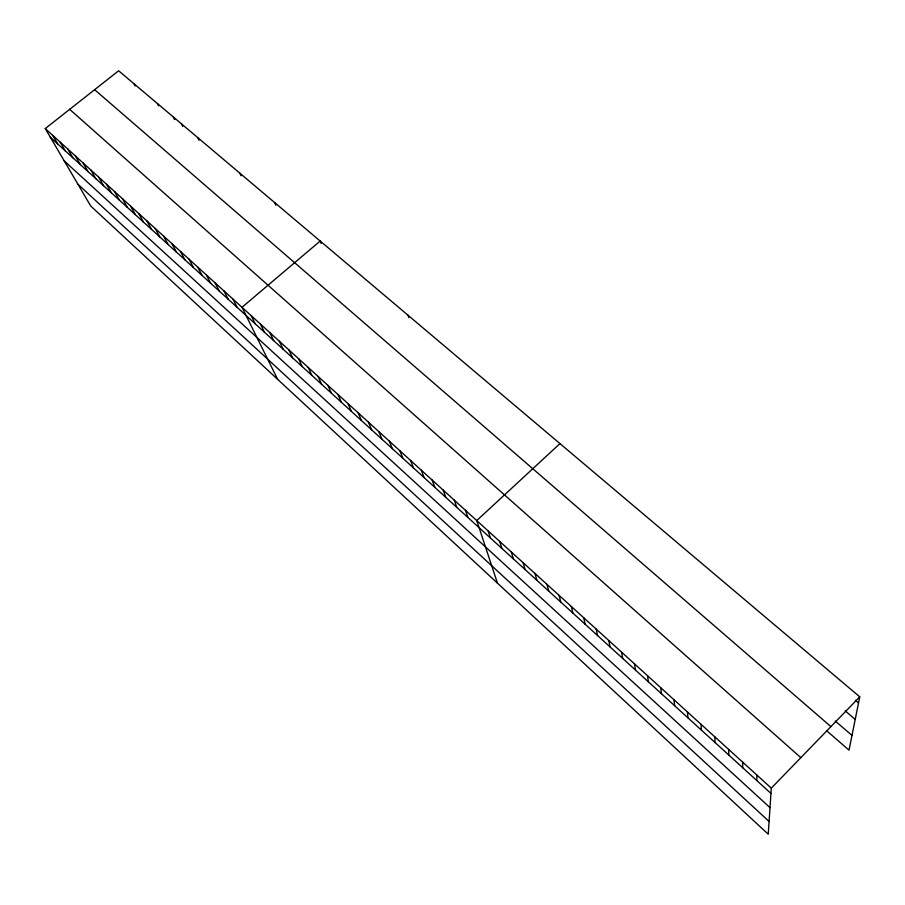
<?xml version="1.0" encoding="UTF-8"?>
<svg xmlns="http://www.w3.org/2000/svg" width="905" height="905" viewBox="0 0 905 905"><rect width="100%" height="100%" fill="white"/><g stroke="black" fill="none" stroke-linecap="round" stroke-linejoin="round"><path stroke-width="1.36" d="M742.677 767.689L742.734 762.202M756.738 780.483L756.942 775.11M859.75 696.839L771.298 788.153L768.243 834.218L90.715 206.012L45.25 128.578L118.634 70.782L859.75 696.839L849.014 750.155L826.661 730.742M559.969 443.597L476.743 520.567L497.456 583.148M855.429 700.323L858.517 702.936M845.191 710.821L855.214 719.385M835.236 720.991L851.978 735.414M94.629 89.697L830.903 726.613M69.674 109.347L800.835 757.655M45.25 128.578L771.298 788.153M50.341 137.255L770.947 793.425M64.21 160.875L770.008 807.645M77.921 184.235L769.092 821.491M52.705 135.354L57.762 144.008M60.216 142.176L65.228 150.818M67.785 149.054L72.762 157.674M75.409 155.977L80.364 164.586M83.102 162.968L88.011 171.554M90.862 170.016L95.726 178.579M98.679 177.12L103.509 185.661M106.552 184.269L111.349 192.81M114.505 191.487L119.256 200.005M122.514 198.772L127.22 207.256M130.591 206.102L135.252 214.576M138.737 213.501L143.352 221.951M146.949 220.967L151.52 229.384M155.219 228.49L159.755 236.884M163.579 236.069L168.059 244.441M171.995 243.717L176.43 252.065M180.48 251.432L184.869 259.758M189.043 259.215L193.387 267.507M197.686 267.054L201.973 275.324M206.397 274.973L210.627 283.208M215.175 282.948L219.361 291.161M224.033 291.003L228.173 299.182M232.981 299.114L237.053 307.27M277.677 379.376L241.997 307.304L320.178 241.035L321.139 243.479M133.985 83.746L135.094 85.986M251.205 315.675L255.165 323.764M260.493 324.114L264.407 332.169M157.459 103.577L158.533 105.806M269.871 332.633L273.717 340.653M173.421 117.062L174.62 119.596M279.328 341.23L283.118 349.217M181.498 123.883L182.686 126.417M288.876 349.907L292.598 357.848M197.856 137.696L199.021 140.218M298.514 358.652L302.168 366.57M308.232 367.487L311.829 375.36M318.04 376.401L321.569 384.229M327.938 385.383L331.4 393.177M337.927 394.467L341.321 402.216M239.916 173.228L241.013 175.728M348.018 403.63L351.332 411.334M358.199 412.872L361.446 420.542M274.837 202.731L275.878 205.209M368.471 422.205L371.638 429.83M378.833 431.628L381.933 439.197M389.308 441.131L392.329 448.665M399.874 450.735L402.815 458.213M410.542 460.419L413.404 467.851M421.311 470.204L424.094 477.58M432.183 480.08L434.886 487.41M443.156 490.058L445.78 497.331M454.242 500.126L456.776 507.343M465.442 510.296L467.885 517.456M408.065 315.268L408.845 317.632M488.157 530.941L490.42 537.977M499.696 541.416L501.856 548.396M511.336 551.993L513.407 558.905M523.09 562.672L525.07 569.528M534.979 573.465L536.846 580.252M546.971 584.37L548.747 591.089M559.098 595.377L560.761 602.029M571.338 606.497L572.899 613.081M583.714 617.742L585.162 624.246M596.214 629.099L597.549 635.536M608.839 640.57L610.061 646.928M621.599 652.166L622.708 658.444M634.495 663.874L635.48 670.073M647.528 675.707L648.399 681.827M660.695 687.676L661.442 693.705M674.01 699.769L674.621 705.708M687.461 711.986L687.947 717.846M701.058 724.339L701.409 730.109M714.803 736.828L715.018 742.496M728.695 749.442L728.774 755.019"/></g></svg>
